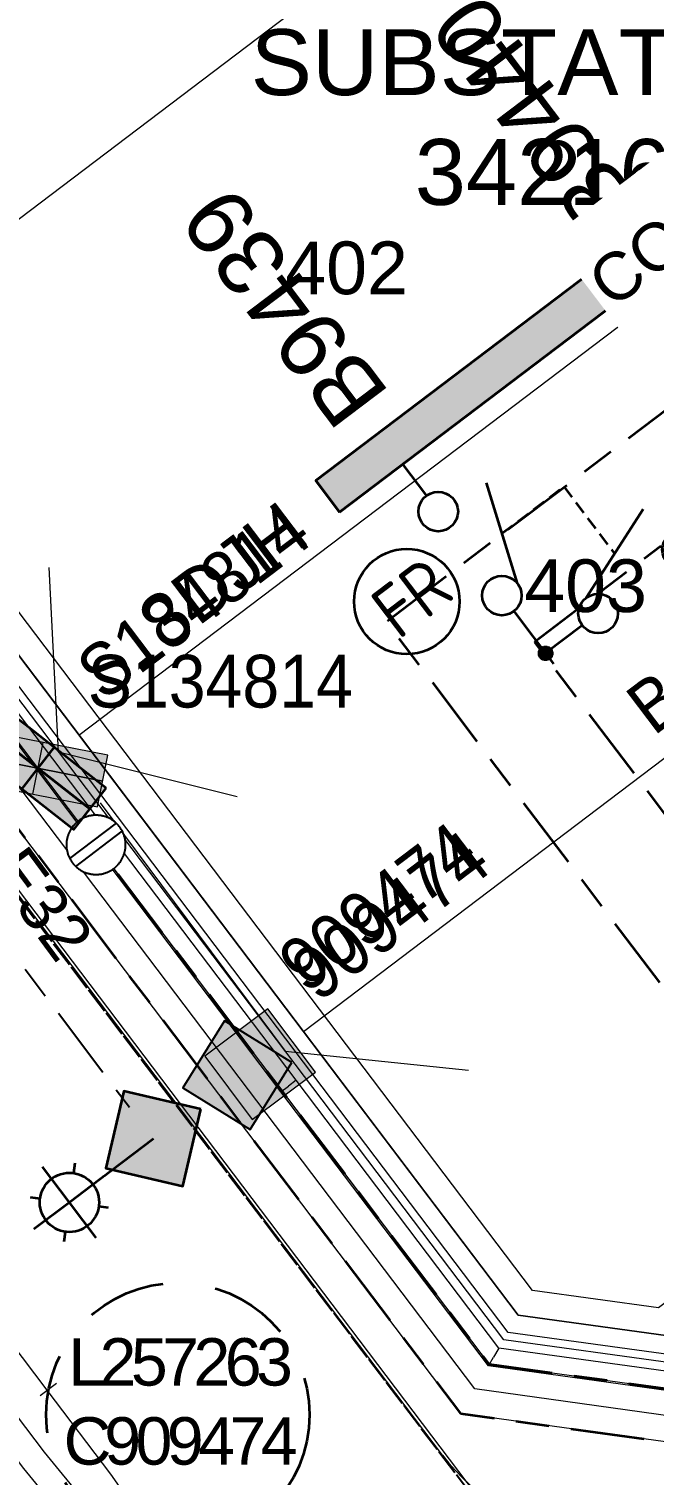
# Model space of a CAD drawing. Header units: metres. Extents: x 0 to 309348, y 0 to 6272736.
# Drawn here: x 308780.1 to 308803.8, y 6271889.8 to 6271944.7 of the extents above; entities that cross this region are included whole.
import ezdxf
from ezdxf import colors
from ezdxf.entities.mleader import LeaderData, LeaderLine
from ezdxf.enums import TextEntityAlignment as Align
from ezdxf.math import Vec2, Vec3

# ---------------------------------------------------------------- set-up
doc = ezdxf.new("R2010")
doc.units = ezdxf.units.M
for name, pattern in [('Cable Exist OH', [1, 1, 0]), ('Cable Exist UG', [8.2, 4, -1.2, 1.8, -1.2]), ('CENTERX2', [4, 2.5, -0.5, 0.5, -0.5]), ('Dash', [5, 3, -2]), ('DASHED', [0.75, 0.5, -0.25])]:
    doc.linetypes.add(name, pattern=pattern)
doc.layers.get('0').update_dxf_attribs({"color": 6})
for name, color, linetype, lineweight in [('_User Miscellaneous1', 30, 'Continuous', 13), ('_User_HV_Exist', 1, 'Continuous', 35), ('_User_LV_Exist', 5, 'Continuous', 35), ('Cadastre Developer_SP_NEW', 92, 'Continuous', 15), ('Cadastre Roads_SP_NEW', 214, 'Continuous', 15), ('Mains_LV_EXT', 163, 'Continuous', 25), ('Mains_SL_EXT', 131, 'Continuous', 25)]:
    doc.layers.add(name, color=color, linetype=linetype, lineweight=lineweight)
doc.layers.add('_User Miscellaneous10', color=252, linetype='Continuous', lineweight=13, plot=False, transparency=0.85)
for name, color, linetype in [('Equip_SP_LV_NEW', 2, 'Continuous'), ('Equip_SP_SL_EXT', 7, 'Continuous'), ('Notes', 7, 'Continuous'), ('Services_SP_NEW_R4', 2, 'Continuous')]:
    doc.layers.add(name, color=color, linetype=linetype)
doc.styles.add('ARIAL', font='arial.ttf', dxfattribs={"height": 2})
doc.styles.add('COLUMN_LABEL', font='arial.ttf', dxfattribs={"height": 2})
doc.styles.add('iecISOCP', font='isocp.shx')
doc.styles.add('POLE_LABEL', font='arial.ttf', dxfattribs={"height": 2})
doc.styles.add('SL_LABEL', font='arial.ttf', dxfattribs={"height": 2})
doc.styles.get("Standard").update_dxf_attribs({"font": 'arial.ttf'})
doc.styles.add('SWG_LABEL', font='arial.ttf')
doc.styles.add('SWITCH_LABEL', font='arial.ttf', dxfattribs={"height": 2})
doc.linetypes.add('IE Trench HV', pattern='A,5,-0.2,["/",Standard,S=2,R=0,X=0.5,Y=-1],-2', length=7.2)

# ---------------------------------------------------------------- blocks, each defined once
blk = doc.blocks.new('SWG_SIE_TRF_NOES_NEW')
at = {"linetype": 'Continuous'}
blk.add_line((6.25, 0.75), (2.491, 2.118), dxfattribs=at)
at = {"linetype": 'CENTERX2'}
for p, q in [((0, 0), (1.5, 0)), ((7, 0), (8.5, 0))]:
    blk.add_line(p, q, dxfattribs=at)
blk.add_line((14, 0), (18.5, 0))
at = {"linetype": 'DASHED'}
blk.add_lwpolyline([(4.371, 1.434), (4.371, 5.371), (11.75, 5.371)], dxfattribs=at)
blk.add_lwpolyline([(17.5, -0.75), (18.5, 0), (17.5, 0.75)])
for centre in [(2.25, 0), (6.25, 0)]:
    blk.add_circle(centre, 0.75)
at = {"flags": 1}
blk.add_attdef('Z', (0, 0), '', height=0.2, dxfattribs=at)
at = {"style": 'SWITCH_LABEL', "flags": 9}
blk.add_attdef('STREET_CODE', text='', height=0.2, dxfattribs=at).set_placement((0, -0.2), align=Align.MIDDLE_LEFT)
at = {"flags": 9}
for tag, p in [('ORIENTATION', (0, -0.4)), ('PARENT', (0, -0.6)), ('SUBURB', (0, -1)), ('STREETNAME', (0, -1.2)), ('USAGE', (0, -0.8)), ('LOCATION', (0, -1.4)), ('NOTES', (0, -1.6))]:
    blk.add_attdef(tag, text='', height=0.2, dxfattribs=at).set_placement(p, align=Align.MIDDLE_LEFT)
blk = doc.blocks.new('SWG_FUSE_NEW')
at = {"linetype": 'CENTERX2'}
for p, q in [((1.031, 0.695), (4.469, -0.695)), ((1.031, -0.695), (4.469, 0.695))]:
    blk.add_line(p, q, dxfattribs=at)
for centre in [(0.75, 0), (4.75, 0)]:
    blk.add_circle(centre, 0.75)
blk = doc.blocks.new('*U348')
at = {"linetype": 'CENTERX2'}
blk.add_blockref('SWG_SIE_TRF_NOES_NEW', (0, 0), dxfattribs=at)
at = {"linetype": 'CENTERX2', "rotation": 180}
blk.add_blockref('SWG_FUSE_NEW', (14, 0), dxfattribs=at)
blk.add_text('TRF', height=2.5, rotation=89.9826).set_placement((21.515, -0.055), align=Align.MIDDLE_CENTER)
blk = doc.blocks.new('FAULT_INDIC_SE')
blk.add_circle((0, 0), 2)
at = {"insert": (-1.152, 1.002), "char_height": 2, "width": 2.70423, "attachment_point": 1, "style": 'iecISOCP'}
blk.add_mtext('FR', dxfattribs=at)
blk = doc.blocks.new('SWG_SIE_ES_NEW')
for p, q in [((2.5, 0.75), (6.259, 2.118)), ((8, -1), (10, -1)), ((8.25, -1.5), (9.75, -1.5)), ((8.5, -2), (9.5, -2)), ((8.75, -2.5), (9.25, -2.5))]:
    blk.add_line(p, q)
blk.add_lwpolyline([(1.75, 0), (0, 0)])
at = {"flags": 128}
blk.add_lwpolyline([(7.25, 0), (9, 0), (9, -1)], dxfattribs=at)
for centre in [(2.5, 0), (6.5, 0)]:
    blk.add_circle(centre, 0.75)
at = {"flags": 1}
blk.add_attdef('Z', (0.121, -0.013), '', height=0.2, dxfattribs=at)
at = {"style": 'SWITCH_LABEL', "flags": 9}
blk.add_attdef('STREET_CODE', text='', height=0.2, dxfattribs=at).set_placement((0.121, -0.213), align=Align.MIDDLE_LEFT)
at = {"flags": 9}
for tag, p in [('ORIENTATION', (0.121, -0.413)), ('PARENT', (0.121, -0.613)), ('SUBURB', (0.121, -1.013)), ('USAGE', (0.121, -0.813)), ('STREETNAME', (0.121, -1.213)), ('LOCATION', (0.121, -1.413)), ('NOTES', (0.121, -1.613)), ('OPERATED_BY', (0.103, -2.047)), ('OWNED_BY', (0.11, -1.824)), ('MAINTAINED_BY', (0.102, -2.253))]:
    blk.add_attdef(tag, text='', height=0.2, dxfattribs=at).set_placement(p, align=Align.MIDDLE_LEFT)
at = {"style": 'ARIAL', "width": 0.9, "flags": 8}
blk.add_attdef('ASSET_NUM', text='', height=2, dxfattribs=at).set_placement((5.75, -4), align=Align.MIDDLE_CENTER)
blk = doc.blocks.new('SWG_SIE_SU_NEW')
at = {"linetype": 'CENTERX2'}
h = blk.add_hatch(color=256, dxfattribs=at)
h.dxf.hatch_style = 1
edge = h.paths.add_edge_path()
edge.add_arc((9, 0), 0.25, 0, 360)
at = {"linetype": 'Continuous'}
blk.add_line((6.25, 0.75), (2.491, 2.118), dxfattribs=at)
at = {"linetype": 'CENTERX2'}
for p, q in [((0, 0), (1.5, 0)), ((7, 0), (10, 0))]:
    blk.add_line(p, q, dxfattribs=at)
at = {"linetype": 'DASHED'}
blk.add_lwpolyline([(4.371, 1.434), (4.371, 4.371), (7.566, 4.371)], dxfattribs=at)
for centre in [(2.25, 0), (6.25, 0)]:
    blk.add_circle(centre, 0.75)
at = {"linetype": 'CENTERX2'}
blk.add_circle((9, 0), 0.25, dxfattribs=at)
at = {"flags": 8}
blk.add_attdef('ASSET_NUM', text='', height=2, rotation=180, dxfattribs=at).set_placement((-3, 0.012), align=Align.MIDDLE_LEFT)
at = {"flags": 1}
blk.add_attdef('Z', (0, 0), '', height=0.2, dxfattribs=at)
at = {"style": 'SWITCH_LABEL', "flags": 9}
blk.add_attdef('STREET_CODE', text='', height=0.2, dxfattribs=at).set_placement((0, 0), align=Align.MIDDLE_LEFT)
at = {"flags": 9}
for tag, p in [('ORIENTATION', (0, -0.2)), ('USAGE', (0, -0.6)), ('PARENT', (0, -0.4)), ('SUBURB', (0, -0.8)), ('STREETNAME', (0, -1)), ('LOCATION', (0, -1.2)), ('OWNED_BY', (-0.008, -1.586)), ('NOTES', (0, -1.4)), ('OPERATED_BY', (-0.014, -1.808)), ('MAINTAINED_BY', (-0.016, -2.015))]:
    blk.add_attdef(tag, text='', height=0.2, dxfattribs=at).set_placement(p, align=Align.MIDDLE_LEFT)
blk = doc.blocks.new('*U333')
at = {"layer": 'Equip_SP_LV_NEW', "flags": 9}
for tag, p in [('ACTUAL_STATUS', (0, 0)), ('OPERATING_VOLTAGE', (0, -0.6)), ('CONSTRUCTED_VOLTAGE', (0, -0.2)), ('NO_PHASES', (0, -0.4)), ('ORIENTATION', (0, -0.8)), ('OWNED_BY', (0, -1)), ('STATE', (0, -1.2)), ('SWITCH_TYPE', (0, -1.4)), ('USAGE', (0, -1.6)), ('NOTES', (0, -1.8))]:
    blk.add_attdef(tag, text='', height=0.2, dxfattribs=at).set_placement(p, align=Align.MIDDLE_LEFT)
at = {"layer": 'Equip_SP_LV_NEW', "flags": 1}
blk.add_attdef('Z', (0, 0), '', height=0.2, dxfattribs=at)
blk.add_wipeout([(1.52, -2.008), (1.498, -2.025), (1.477, -2.043), (1.456, -2.061), (1.435, -2.079), (1.415, -2.098), (1.395, -2.117), (1.376, -2.137), (1.358, -2.158), (1.34, -2.179), (1.322, -2.2), (1.305, -2.222), (1.289, -2.244), (1.273, -2.266), (1.257, -2.289), (1.242, -2.313), (1.228, -2.336), (1.214, -2.36), (1.201, -2.385), (1.189, -2.409), (1.177, -2.434), (1.166, -2.459), (1.155, -2.485), (1.145, -2.511), (1.136, -2.536), (1.127, -2.563), (1.119, -2.589), (1.112, -2.616), (1.105, -2.642), (1.099, -2.669), (1.093, -2.696), (1.088, -2.724), (1.084, -2.751), (1.081, -2.778), (1.078, -2.806), (1.076, -2.833), (1.074, -2.861), (1.074, -2.888), (1.074, -2.916), (1.074, -2.944), (1.076, -2.971), (1.078, -2.999), (1.08, -3.026), (1.083, -3.054), (1.087, -3.081), (1.092, -3.108), (1.097, -3.135), (1.103, -3.162), (1.11, -3.189), (1.117, -3.216), (1.125, -3.242), (1.134, -3.268), (1.143, -3.294), (1.153, -3.32), (1.163, -3.346), (1.175, -3.371), (1.186, -3.396), (1.199, -3.421), (1.212, -3.445), (1.225, -3.469), (1.239, -3.493), (1.254, -3.516), (1.269, -3.539), (1.285, -3.562), (1.302, -3.584), (1.318, -3.606), (1.336, -3.627), (1.354, -3.648), (1.372, -3.669), (1.391, -3.689), (1.411, -3.708), (1.431, -3.727), (1.451, -3.746), (1.472, -3.764), (1.493, -3.782), (1.515, -3.799), (1.537, -3.815), (1.56, -3.831), (1.583, -3.847), (1.606, -3.861), (1.63, -3.876), (1.654, -3.889), (1.678, -3.902), (1.703, -3.915), (1.727, -3.927), (1.753, -3.938), (1.778, -3.949), (1.804, -3.959), (1.83, -3.968), (1.856, -3.977), (1.882, -3.985), (1.909, -3.992), (1.936, -3.999), (1.963, -4.005), (1.99, -4.011), (2.017, -4.015), (2.044, -4.02), (2.072, -4.023), (2.099, -4.026), (2.127, -4.028), (2.154, -4.029), (2.182, -4.03), (2.21, -4.03), (2.237, -4.03), (2.265, -4.028), (2.292, -4.026), (2.32, -4.024), (2.347, -4.02), (2.374, -4.016), (2.402, -4.012), (2.429, -4.006), (2.456, -4), (2.483, -3.994), (2.509, -3.986), (2.536, -3.979), (2.562, -3.97), (2.588, -3.961), (2.614, -3.951), (2.639, -3.94), (2.664, -3.929), (2.689, -3.917), (2.714, -3.905), (2.739, -3.892), (2.763, -3.879), (2.786, -3.864), (2.81, -3.85), (2.833, -3.834), (2.855, -3.819), (2.878, -3.802), (2.899, -3.785), (2.921, -3.768), (2.942, -3.75), (2.962, -3.731), (2.982, -3.712), (3.002, -3.693), (3.021, -3.673), (3.039, -3.653), (3.058, -3.632), (3.075, -3.61), (3.092, -3.589), (3.109, -3.567), (3.125, -3.544), (3.14, -3.521), (3.155, -3.498), (3.169, -3.474), (3.183, -3.45), (3.196, -3.426), (3.208, -3.401), (3.22, -3.376), (3.231, -3.351), (3.242, -3.326), (3.252, -3.3), (3.261, -3.274), (3.27, -3.248), (3.278, -3.221), (3.286, -3.195), (3.292, -3.168), (3.299, -3.141), (3.304, -3.114), (3.309, -3.087), (3.313, -3.059), (3.316, -3.032), (3.319, -3.005), (3.321, -2.977), (3.323, -2.95), (3.323, -2.922), (3.324, -2.894), (3.323, -2.867), (3.322, -2.839), (3.32, -2.812), (3.317, -2.784), (3.314, -2.757), (3.31, -2.729), (3.305, -2.702), (3.3, -2.675), (3.294, -2.648), (3.287, -2.621), (3.28, -2.595), (3.272, -2.568), (3.263, -2.542), (3.254, -2.516), (3.244, -2.49), (3.234, -2.465), (3.223, -2.439), (3.211, -2.414), (3.199, -2.39), (3.186, -2.365), (3.172, -2.341), (3.158, -2.318), (3.143, -2.294), (3.128, -2.271), (3.112, -2.249), (3.096, -2.226), (3.079, -2.204), (3.061, -2.183), (3.043, -2.162), (3.025, -2.142), (3.006, -2.122), (2.986, -2.102), (2.966, -2.083), (2.946, -2.064), (2.925, -2.046), (2.904, -2.029), (2.882, -2.012), (2.86, -1.995), (2.837, -1.979), (2.815, -1.964), (2.791, -1.949), (2.768, -1.935), (2.744, -1.921), (2.719, -1.908), (2.695, -1.895), (2.67, -1.884), (2.645, -1.872), (2.619, -1.862), (2.593, -1.852), (2.567, -1.842), (2.541, -1.834), (2.515, -1.826), (2.488, -1.818), (2.461, -1.811), (2.434, -1.805), (2.407, -1.8), (2.38, -1.795), (2.353, -1.791), (2.325, -1.787), (2.298, -1.785), (2.27, -1.782), (2.243, -1.781), (2.215, -1.78), (2.188, -1.78), (2.16, -1.781), (2.133, -1.782), (2.105, -1.784), (2.077, -1.787), (2.05, -1.79), (2.023, -1.794), (1.996, -1.799), (1.968, -1.804), (1.941, -1.81), (1.915, -1.817), (1.888, -1.824), (1.862, -1.832), (1.835, -1.84), (1.809, -1.85), (1.784, -1.86), (1.758, -1.87), (1.733, -1.881), (1.708, -1.893), (1.683, -1.905), (1.659, -1.918), (1.635, -1.932), (1.611, -1.946), (1.588, -1.961), (1.565, -1.976), (1.542, -1.992)]).dxf.layer = 'Equip_SP_LV_NEW'
at = {"layer": 'Equip_SP_LV_NEW'}
for p, q in [((1.201, -3.425), (2.971, -2.085)), ((1.427, -3.724), (3.196, -2.385))]:
    blk.add_line(p, q, dxfattribs=at)
at = {"layer": 'Equip_SP_LV_NEW', "flags": 128}
blk.add_lwpolyline([(3.096, -2.226), (3.079, -2.204), (3.061, -2.183), (3.043, -2.162), (3.025, -2.142), (3.006, -2.122), (2.986, -2.102), (2.966, -2.083), (2.946, -2.064), (2.925, -2.046), (2.904, -2.029), (2.882, -2.012), (2.86, -1.995), (2.837, -1.979), (2.815, -1.964), (2.791, -1.949), (2.768, -1.935), (2.744, -1.921), (2.719, -1.908), (2.695, -1.895), (2.67, -1.884), (2.645, -1.872), (2.619, -1.862), (2.593, -1.852), (2.567, -1.842), (2.541, -1.834), (2.515, -1.826), (2.488, -1.818), (2.461, -1.811), (2.434, -1.805), (2.407, -1.8), (2.38, -1.795), (2.353, -1.791), (2.325, -1.787), (2.298, -1.785), (2.27, -1.782), (2.243, -1.781), (2.215, -1.78), (2.188, -1.78), (2.16, -1.781), (2.133, -1.782), (2.105, -1.784), (2.077, -1.787), (2.05, -1.79), (2.023, -1.794), (1.996, -1.799), (1.968, -1.804), (1.941, -1.81), (1.915, -1.817), (1.888, -1.824), (1.862, -1.832), (1.835, -1.84), (1.809, -1.85), (1.784, -1.86), (1.758, -1.87), (1.733, -1.881), (1.708, -1.893), (1.683, -1.905), (1.659, -1.918), (1.635, -1.932), (1.611, -1.946), (1.588, -1.961), (1.565, -1.976), (1.542, -1.992), (1.52, -2.008), (1.498, -2.025), (1.477, -2.043), (1.456, -2.061), (1.435, -2.079), (1.415, -2.098), (1.395, -2.117), (1.376, -2.137), (1.358, -2.158), (1.34, -2.179), (1.322, -2.2), (1.305, -2.222), (1.289, -2.244), (1.273, -2.266), (1.257, -2.289), (1.242, -2.313), (1.228, -2.336), (1.214, -2.36), (1.201, -2.385), (1.189, -2.409), (1.177, -2.434), (1.166, -2.459), (1.155, -2.485), (1.145, -2.511), (1.136, -2.536), (1.127, -2.563), (1.119, -2.589), (1.112, -2.616), (1.105, -2.642), (1.099, -2.669), (1.093, -2.696), (1.088, -2.724), (1.084, -2.751), (1.081, -2.778), (1.078, -2.806), (1.076, -2.833), (1.074, -2.861), (1.074, -2.888), (1.074, -2.916), (1.074, -2.944), (1.076, -2.971), (1.078, -2.999), (1.08, -3.026), (1.083, -3.054), (1.087, -3.081), (1.092, -3.108), (1.097, -3.135), (1.103, -3.162), (1.11, -3.189), (1.117, -3.216), (1.125, -3.242), (1.134, -3.268), (1.143, -3.294), (1.153, -3.32), (1.163, -3.346), (1.175, -3.371), (1.186, -3.396), (1.199, -3.421), (1.212, -3.445), (1.225, -3.469), (1.239, -3.493), (1.254, -3.516), (1.269, -3.539), (1.285, -3.562), (1.302, -3.584), (1.318, -3.606), (1.336, -3.627), (1.354, -3.648), (1.372, -3.669), (1.391, -3.689), (1.411, -3.708), (1.431, -3.727), (1.451, -3.746), (1.472, -3.764), (1.493, -3.782), (1.515, -3.799), (1.537, -3.815), (1.56, -3.831), (1.583, -3.847), (1.606, -3.861), (1.63, -3.876), (1.654, -3.889), (1.678, -3.902), (1.703, -3.915), (1.727, -3.927), (1.753, -3.938), (1.778, -3.949), (1.804, -3.959), (1.83, -3.968), (1.856, -3.977), (1.882, -3.985), (1.909, -3.992), (1.936, -3.999), (1.963, -4.005), (1.99, -4.011), (2.017, -4.015), (2.044, -4.02), (2.072, -4.023), (2.099, -4.026), (2.127, -4.028), (2.154, -4.029), (2.182, -4.03), (2.21, -4.03), (2.237, -4.03), (2.265, -4.028), (2.292, -4.026), (2.32, -4.024), (2.347, -4.02), (2.374, -4.016), (2.402, -4.012), (2.429, -4.006), (2.456, -4), (2.483, -3.994), (2.509, -3.986), (2.536, -3.979), (2.562, -3.97), (2.588, -3.961), (2.614, -3.951), (2.639, -3.94), (2.664, -3.929), (2.689, -3.917), (2.714, -3.905), (2.739, -3.892), (2.763, -3.879), (2.786, -3.864), (2.81, -3.85), (2.833, -3.834), (2.855, -3.819), (2.878, -3.802), (2.899, -3.785), (2.921, -3.768), (2.942, -3.75), (2.962, -3.731), (2.982, -3.712), (3.002, -3.693), (3.021, -3.673), (3.039, -3.653), (3.058, -3.632), (3.075, -3.61), (3.092, -3.589), (3.109, -3.567), (3.125, -3.544), (3.14, -3.521), (3.155, -3.498), (3.169, -3.474), (3.183, -3.45), (3.196, -3.426), (3.208, -3.401), (3.22, -3.376), (3.231, -3.351), (3.242, -3.326), (3.252, -3.3), (3.261, -3.274), (3.27, -3.248), (3.278, -3.221), (3.286, -3.195), (3.292, -3.168), (3.299, -3.141), (3.304, -3.114), (3.309, -3.087), (3.313, -3.059), (3.316, -3.032), (3.319, -3.005), (3.321, -2.977), (3.323, -2.95), (3.323, -2.922), (3.324, -2.894), (3.323, -2.867), (3.322, -2.839), (3.32, -2.812), (3.317, -2.784), (3.314, -2.757), (3.31, -2.729), (3.305, -2.702), (3.3, -2.675), (3.294, -2.648), (3.287, -2.621), (3.28, -2.595), (3.272, -2.568), (3.263, -2.542), (3.254, -2.516), (3.244, -2.49), (3.234, -2.465), (3.223, -2.439), (3.211, -2.414), (3.199, -2.39), (3.186, -2.365), (3.172, -2.341), (3.158, -2.318), (3.143, -2.294), (3.128, -2.271), (3.112, -2.249)], close=True, dxfattribs=at)
blk = doc.blocks.new('*U406')
blk.add_hatch(color=256).paths.add_polyline_path([(2.69, -0.112), (2.026, 1.774), (-2.69, 0.112), (-2.026, -1.774)])
for p, q in [((2.358, 0.831), (-2.358, -0.831)), ((0.332, -0.943), (-0.332, 0.943))]:
    blk.add_line(p, q)
at = {"ltscale": 10}
blk.add_line((-2.358, -0.831), (2.358, 0.831), dxfattribs=at)
blk.add_lwpolyline([(2.026, 1.774), (0.847, 1.359), (-1.511, 0.528), (-2.69, 0.112), (-2.026, -1.774), (2.69, -0.112)], close=True)
for tag, p, flags in [('STREETNAME', (0, 1.8), 9), ('SUBURB', (0, 2), 1), ('LOCATION', (0, 1.2), 9), ('PARENT', (0, 1.6), 9), ('NOTES', (0, 1.4), 9), ('SUPPORT_TYPE', (0, 0.6), 9), ('LEGEND', (0, 1), 9), ('USAGE', (0, 0.8), 9), ('OWNED_BY', (0, 0.2), 9), ('STATE', (0, 0.4), 9)]:
    blk.add_attdef(tag, p, '', height=0.2, rotation=180, dxfattribs=dict(flags=flags))
at = {"width": 0.9, "flags": 8}
blk.add_attdef('ASSET_NUM', text='', height=2, rotation=270, dxfattribs=at).set_placement((2, -4), align=Align.MIDDLE_LEFT)
blk = doc.blocks.new('*U401')
blk.add_hatch(color=256).paths.add_polyline_path([(2.351, -1.313), (2.608, 0.671), (-2.351, 1.313), (-2.608, -0.671)])
for p, q in [((-0.128, -0.992), (0.128, 0.992)), ((2.479, -0.321), (-2.479, 0.321))]:
    blk.add_line(p, q)
at = {"ltscale": 10}
blk.add_line((-2.479, 0.321), (2.479, -0.321), dxfattribs=at)
blk.add_lwpolyline([(2.608, 0.671), (1.368, 0.831), (-1.111, 1.152), (-2.351, 1.313), (-2.608, -0.671), (2.351, -1.313)], close=True)
for tag, p, flags in [('STREETNAME', (0, 1.8), 9), ('SUBURB', (0, 2), 1), ('LOCATION', (0, 1.2), 9), ('PARENT', (0, 1.6), 9), ('NOTES', (0, 1.4), 9), ('SUPPORT_TYPE', (0, 0.6), 9), ('LEGEND', (0, 1), 9), ('USAGE', (0, 0.8), 9), ('OWNED_BY', (0, 0.2), 9), ('STATE', (0, 0.4), 9)]:
    blk.add_attdef(tag, p, '', height=0.2, rotation=180, dxfattribs=dict(flags=flags))
at = {"width": 0.9, "flags": 8}
blk.add_attdef('ASSET_NUM', text='', height=2, rotation=270, dxfattribs=at).set_placement((2, -4), align=Align.MIDDLE_LEFT)
blk = doc.blocks.new('COLUMN_EXT')
blk.add_hatch(color=256).paths.add_polyline_path([(1.5, -1.5), (1.5, 1.5), (-1.5, 1.5), (-1.5, -1.5)])
blk.add_lwpolyline([(1.5, 1.5), (-1.5, 1.5), (-1.5, -1.5), (1.5, -1.5)], close=True)
at = {"flags": 1}
blk.add_attdef('Z', (-1.813, 2.351), '', height=0.2, rotation=180, dxfattribs=at)
at = {"flags": 9}
for tag, p in [('STREETNAME', (-1.813, 1.6)), ('SUBURB', (-1.813, 1.8)), ('NOTES', (-1.813, 2)), ('LOCATION', (-1.813, 1.4)), ('LEGEND', (-1.813, 1.2)), ('USAGE', (-1.813, 1)), ('COLUMN_TYPE', (-1.813, 0.4)), ('OWNED_BY', (-1.813, 0.6)), ('STATE', (-1.813, 0.8))]:
    blk.add_attdef(tag, text='', height=0.2, rotation=180, dxfattribs=at).set_placement(p, align=Align.MIDDLE_LEFT)
for tag, style, p in [('STRUCTURE_PLANT_NUMBER', 'POLE_LABEL', (-1.813, -0.031)), ('STREET_CODE', 'COLUMN_LABEL', (-1.813, 0.2))]:
    blk.add_attdef(tag, text='', height=0.2, rotation=180, dxfattribs=dict(at, style=style)).set_placement(p, align=Align.MIDDLE_LEFT)
at = {"style": 'COLUMN_LABEL', "width": 0.9, "flags": 8}
blk.add_attdef('ASSET_NUM', text='', height=2, rotation=270, dxfattribs=at).set_placement((2, -4), align=Align.MIDDLE_LEFT)
blk = doc.blocks.new('*U392')
blk.add_hatch(color=256).paths.add_polyline_path([(1.901, -0.942), (0.942, 1.901), (-1.901, 0.942), (-0.942, -1.901)])
blk.add_lwpolyline([(0.942, 1.901), (-1.901, 0.942), (-0.942, -1.901), (1.901, -0.942)], close=True)
at = {"flags": 1}
blk.add_attdef('Z', (-1.813, 2.351), '', height=0.2, rotation=180, dxfattribs=at)
at = {"flags": 9}
for tag, p in [('STREETNAME', (-1.813, 1.6)), ('SUBURB', (-1.813, 1.8)), ('NOTES', (-1.813, 2)), ('LOCATION', (-1.813, 1.4)), ('LEGEND', (-1.813, 1.2)), ('USAGE', (-1.813, 1)), ('COLUMN_TYPE', (-1.813, 0.4)), ('OWNED_BY', (-1.813, 0.6)), ('STATE', (-1.813, 0.8))]:
    blk.add_attdef(tag, text='', height=0.2, rotation=180, dxfattribs=at).set_placement(p, align=Align.MIDDLE_LEFT)
for tag, style, p in [('STRUCTURE_PLANT_NUMBER', 'POLE_LABEL', (-1.813, -0.031)), ('STREET_CODE', 'COLUMN_LABEL', (-1.813, 0.2))]:
    blk.add_attdef(tag, text='', height=0.2, rotation=180, dxfattribs=dict(at, style=style)).set_placement(p, align=Align.MIDDLE_LEFT)
at = {"style": 'COLUMN_LABEL', "width": 0.9, "flags": 8}
blk.add_attdef('ASSET_NUM', text='', height=2, rotation=270, dxfattribs=at).set_placement((2, -4), align=Align.MIDDLE_LEFT)
blk = doc.blocks.new('*U383')
at = {"flags": 9}
for tag, p in [('LRATECODE', (-7.4, 0)), ('LOUTREACHVOCAB', (-7.2, 0)), ('LOUTREACH', (-7, 0)), ('LANTNUMBER', (-6.6, 0)), ('LNEW', (-6.4, 0)), ('LMASTVOCAB', (-6.2, 0)), ('LMAST', (-6, 0)), ('LLAMPVOCAB', (-5.8, 0)), ('LLAMP', (-5.6, 0)), ('LEXIST', (-5.4, 0)), ('LCHARGE3PERCENT', (-5.2, 0)), ('LCHARGE3', (-5, 0)), ('LCHARGE2PERCENT', (-4.8, 0)), ('LCHARGE2', (-4.6, 0)), ('LCHARGE1PERCENT', (-4.4, 0)), ('LCHARGE1', (-4.2, 0)), ('LCATEGORY', (-4, 0)), ('LBRACKETVOCAB', (-3.8, 0)), ('LBRACKET', (-3.6, 0)), ('LKINGHEIGHT', (-3.4, 0)), ('CREPLACE', (-3.2, 0)), ('CREMOVE', (-3, 0)), ('CNUMBER', (-2.8, 0)), ('CNEW', (-2.6, 0)), ('CEXIST', (-2.4, 0)), ('USAGE', (-2.2, 0)), ('STATE', (-2, 0)), ('OWNED_BY', (-1.8, 0)), ('ORIENTATION', (-1.6, 0)), ('OPERATING_VOLTAGE', (-1.4, 0)), ('NO_PHASES', (-1.2, 0)), ('LANTERN_TYPE', (-1, 0)), ('LANTERN_PURPOSE', (-0.8, 0)), ('CONTROL_TYPE', (-0.6, 0)), ('CONSTRUCTED_VOLTAGE', (-0.4, 0))]:
    blk.add_attdef(tag, text='', height=0.001, rotation=270, dxfattribs=at).set_placement(p, align=Align.MIDDLE_LEFT)
at = {"style": 'SL_LABEL', "flags": 9}
blk.add_attdef('STREET_CODE', text='', height=0.001, rotation=270, dxfattribs=at).set_placement((0.001, 0), align=Align.MIDDLE_LEFT)
at = {"flags": 1}
blk.add_attdef('Z', (0, 0), '', height=0.001, rotation=270, dxfattribs=at)
at = {"width": 0.9}
blk.add_attdef('LNUMBER', text='', height=1, rotation=338.9153, dxfattribs=at).set_placement((6.172, -3.451), align=Align.MIDDLE_LEFT)
at = {"flags": 9}
for tag, p in [('LREMOVE', (0, -7.6)), ('LREPLACE', (0, -7.8)), ('LTYPE', (0, -8)), ('LTYPEVOCAB', (0, -8.2)), ('LEGEND', (0, -8.4)), ('SUBURB', (0, -8.6)), ('STREETNAME', (0, -8.8)), ('LOCATION', (0, -9)), ('NOTES', (0, -9.2)), ('MAINTAINED_BY', (0, -9.863))]:
    blk.add_attdef(tag, text='', height=0.001, dxfattribs=at).set_placement(p, align=Align.MIDDLE_LEFT)
blk.add_attdef('OPERATED_BY', (0, -9.607), '', height=0.001, dxfattribs=at)
blk.add_wipeout([(5.307, -2.046), (4.34, -2.81), (3.125, -3.014), (2.361, -2.047), (2.158, -0.832), (3.124, -0.068), (4.339, 0.136), (5.103, -0.831)])
for p, q in [((0, 0), (3.732, -1.439)), ((4.339, 0.136), (3.732, -1.439)), ((3.124, -0.068), (3.276, -0.411)), ((5.103, -0.831), (4.761, -0.983)), ((3.732, -1.439), (3.125, -3.014)), ((3.732, -1.439), (5.307, -2.046)), ((2.361, -2.047), (2.704, -1.895)), ((4.34, -2.81), (4.188, -2.467))]:
    blk.add_line(p, q)
blk.add_circle((3.732, -1.439), 1.125)
blk = doc.blocks.new('_DotBlank')
at = {"color": 0, "linetype": 'ByBlock', "lineweight": -2}
blk.add_line((-0.5, 0), (-1, 0), dxfattribs=at)
blk.add_circle((0, 0), 0.5, dxfattribs=at)

msp = doc.modelspace()

# ---------------------------------------------------------------- hatches: boundary and pattern name
at = {"layer": '_User_HV_Exist'}
h = msp.add_hatch(color=256, dxfattribs=at)
h.dxf.hatch_style = 1
h.paths.add_polyline_path([(308791.89217, 6271926.31964), (308825.37411, 6271951.67628), (308824.46851, 6271952.87207), (308790.98657, 6271927.51542)])

# ---------------------------------------------------------------- linework, layer by layer
at = {"layer": '_User Miscellaneous1', "ltscale": 0.75}
for p, q in [((308790.24058, 6271904.7481), (308779.02692, 6271919.55507)), ((308789.66661, 6271904.31342), (308778.45295, 6271919.12039)), ((308790.24058, 6271904.7481), (308789.95359, 6271904.53076)), ((308797.94188, 6271894.579), (308790.24058, 6271904.7481)), ((308789.66661, 6271904.31342), (308789.95359, 6271904.53076)), ((308797.54796, 6271893.90657), (308789.66661, 6271904.31342)), ((308797.54796, 6271893.90657), (308797.74492, 6271894.24278)), ((308797.94188, 6271894.579), (308797.74492, 6271894.24278)), ((308804.64521, 6271893.65331), (308797.94188, 6271894.579)), ((308804.84215, 6271892.89928), (308797.54796, 6271893.90657))]:
    msp.add_line(p, q, dxfattribs=at)
at = {"layer": '_User Miscellaneous10', "flags": 128}
for points in [[(308895.88063, 6271960.99956), (308825.77119, 6272004.43167), (308808.87835, 6271991.60515), (308864.301, 6271957.27136), (308865.4054, 6271952.57093), (308857.59605, 6271939.96486, -0.0922598), (308847.98774, 6271929.41292), (308834.31971, 6271919.0618), (308814.45108, 6271904.01483), (308804.00517, 6271896.1039), (308799.22213, 6271896.76441), (308757.14513, 6271952.32458), (308738.42289, 6271938.14581), (308776.74683, 6271887.54133), (308790.73664, 6271870.4526), (308831.21534, 6271815.43744), (308888.93266, 6271807.59402)], [(308895.354, 6271960.14946), (308825.82868, 6272003.21972), (308810.64218, 6271991.68881), (308865.17975, 6271957.90332), (308866.47363, 6271952.39643), (308858.44615, 6271939.43823, -0.0922598), (308848.59147, 6271928.61573), (308834.92344, 6271918.26462), (308815.05481, 6271903.21764), (308804.27869, 6271895.05664), (308798.67502, 6271895.83047), (308756.95167, 6271950.92366), (308739.82381, 6271937.95235), (308777.5326, 6271888.16015), (308791.52679, 6271871.06606), (308831.76976, 6271816.37129), (308889.06731, 6271808.58491)], [(308894.82738, 6271959.29936), (308825.88616, 6272002.00777), (308812.40602, 6271991.77247), (308866.0585, 6271958.53528), (308867.54186, 6271952.22192), (308859.29625, 6271938.9116, -0.0922598), (308849.1952, 6271927.81854), (308835.52717, 6271917.46743), (308815.65854, 6271902.42045), (308804.55221, 6271894.00937), (308798.1279, 6271894.89654), (308756.75821, 6271949.52275), (308741.22473, 6271937.75889), (308778.31836, 6271888.77896), (308792.31694, 6271871.67952), (308832.32417, 6271817.30514), (308889.20197, 6271809.5758)], [(308894.30075, 6271958.44927), (308825.94364, 6272000.79583), (308814.16985, 6271991.85613), (308866.93724, 6271959.16724), (308868.61009, 6271952.04742), (308860.14634, 6271938.38498, -0.0922598), (308849.79893, 6271927.02135), (308836.1309, 6271916.67024), (308816.26227, 6271901.62326), (308804.82574, 6271892.96211), (308797.58078, 6271893.9626), (308756.56475, 6271948.12183), (308742.62565, 6271937.56543), (308779.10412, 6271889.39778), (308793.10709, 6271872.29297), (308832.87858, 6271818.23899), (308889.33663, 6271810.5667)], [(308893.77412, 6271957.59917), (308826.00113, 6271999.58388), (308815.93368, 6271991.93979), (308867.81599, 6271959.7992), (308869.67833, 6271951.87291), (308860.99644, 6271937.85835, -0.0922598), (308850.40266, 6271926.22416), (308836.73463, 6271915.87305), (308816.866, 6271900.82607), (308805.09926, 6271891.91485), (308797.03367, 6271893.02867), (308756.37129, 6271946.72091), (308744.02656, 6271937.37197), (308779.88989, 6271890.0166), (308793.89724, 6271872.90643), (308833.433, 6271819.17284), (308889.47128, 6271811.55759)], [(308893.2475, 6271956.74907), (308826.05861, 6271998.37193), (308817.69751, 6271992.02345), (308868.69474, 6271960.43117), (308870.74656, 6271951.69841), (308861.84654, 6271937.33172, -0.0922598), (308851.00639, 6271925.42697), (308837.33836, 6271915.07586), (308817.46973, 6271900.02888), (308805.37278, 6271890.86759), (308796.48655, 6271892.09473), (308756.17783, 6271945.31999), (308745.42748, 6271937.17851), (308780.67565, 6271890.63541), (308794.68739, 6271873.51989), (308833.98741, 6271820.10669), (308889.60594, 6271812.54848)]]:
    msp.add_lwpolyline(points, format="xyb", dxfattribs=at)
at = {"layer": '_User Miscellaneous10', "color": 4, "flags": 128}
msp.add_lwpolyline([(308894.98536, 6271959.55439), (308825.86892, 6272002.37136), (308811.87687, 6271991.74737), (308865.79487, 6271958.34569), (308867.22139, 6271952.27427), (308859.04122, 6271939.06959, -0.0922598), (308849.01408, 6271928.0577), (308835.34605, 6271917.70658), (308815.47742, 6271902.65961), (308804.47016, 6271894.32355), (308798.29203, 6271895.17672), (308756.81625, 6271949.94302), (308740.80445, 6271937.81693), (308778.08263, 6271888.59332), (308792.0799, 6271871.49548), (308832.15785, 6271817.02498), (308889.16157, 6271809.27854)], format="xyb", dxfattribs=at)
at = {"layer": '_User Miscellaneous10', "flags": 128}
for points in [[(308781.22109, 6271917.22209), (308780.8709, 6271924.21332)], [(308781.22005, 6271917.22235), (308788.01038, 6271915.52196)], [(308782.8003, 6271915.28514), (308789.83017, 6271905.8532), (308796.79304, 6271905.13321)]]:
    msp.add_lwpolyline(points, dxfattribs=at)
at = {"layer": '_User Miscellaneous10', "linetype": 'IE Trench HV', "ltscale": 0.7, "flags": 128}
for points in [[(308823.0657, 6271863.62404), (308814.25124, 6271875.263), (308815.02508, 6271880.86667), (308804.27869, 6271895.05664), (308798.67502, 6271895.83047), (308781.9972, 6271917.85588)], [(308782.04076, 6271917.79836), (308798.67502, 6271895.83047), (308804.27869, 6271895.05664), (308826.43508, 6271911.83618)]]:
    msp.add_lwpolyline(points, dxfattribs=at)
at = {"layer": '_User_HV_Exist', "flags": 128}
msp.add_lwpolyline([(308791.89217, 6271926.31964), (308790.98657, 6271927.51542), (308824.46851, 6271952.87207), (308825.37411, 6271951.67628)], close=True, dxfattribs=at)
at = {"layer": '_User_HV_Exist'}
msp.add_lwpolyline([(308791.89217, 6271926.31964), (308825.37411, 6271951.67628), (308824.46851, 6271952.87207), (308790.98657, 6271927.51542)], close=True, dxfattribs=at)
at = {"layer": '_User_LV_Exist', "linetype": 'Cable Exist UG', "ltscale": 0.7, "flags": 128}
for points in [[(308808.51088, 6271925.85874), (308804.8885, 6271930.64187), (308793.67205, 6271922.1474), (308808.16157, 6271903.01486), (308819.37802, 6271911.50934), (308822.39666, 6271907.52339), (308823.00039, 6271906.7262), (308804.82574, 6271892.96211), (308797.58078, 6271893.9626), (308781.9538, 6271914.5971)], [(308805.32212, 6271923.44382), (308804.09872, 6271925.02612), (308800.89402, 6271922.59913), (308799.29167, 6271921.38563), (308808.95135, 6271908.63061), (308820.1678, 6271917.12509), (308826.20509, 6271909.15319), (308834.53656, 6271898.15199), (308845.75301, 6271906.64646), (308854.77505, 6271913.46708)], [(308779.64816, 6271915.98732), (308778.84995, 6271915.38282), (308796.48655, 6271892.09473), (308805.37278, 6271890.86759), (308813.15721, 6271881.9609), (308812.15672, 6271874.71595), (308820.0266, 6271864.32424)]]:
    msp.add_lwpolyline(points, dxfattribs=at)
at = {"layer": '_User_LV_Exist', "linetype": 'Dash'}
msp.add_circle((308785.75088, 6271892.05724), 5, dxfattribs=at)
at = {"layer": 'Cadastre Developer_SP_NEW', "ltscale": 15, "transparency": 33554687}
for p, q in [((308771.73218, 6271931.40687), (308802.02233, 6271954.34281)), ((308756.35217, 6271951.71527), (308798.67502, 6271895.83047)), ((308781.99559, 6271917.85466), (308825.48829, 6271950.78767)), ((308816.03471, 6271925.91188), (308790.52466, 6271906.59253)), ((308798.67502, 6271895.83047), (308804.27869, 6271895.05664))]:
    msp.add_line(p, q, dxfattribs=at)
at = {"layer": 'Cadastre Roads_SP_NEW', "color": 4, "linetype": 'Continuous', "ltscale": 2, "transparency": 33554495}
msp.add_line((308795.7998, 6271890.51699), (308668.23644, 6272058.95679), dxfattribs=at)
at = {"layer": 'Cadastre Roads_SP_NEW'}
msp.add_line((308780.5181, 6271892.7814), (308781.1399, 6271893.25233), dxfattribs=at)
at = {"layer": 'Cadastre Roads_SP_NEW', "color": 4, "linetype": 'Continuous', "ltscale": 2, "transparency": 33554495}
msp.add_arc((308801.77836, 6271895.04565), 7.5, 217.137489, 307.137489, dxfattribs=at)
at = {"layer": 'Mains_LV_EXT', "linetype": 'Cable Exist OH'}
msp.add_lwpolyline([(308759.08198, 6271938.847), (308805.191, 6271878.108)], dxfattribs=at)
at = {"layer": 'Mains_SL_EXT', "linetype": 'Cable Exist OH'}
msp.add_lwpolyline([(308759.08198, 6271938.847), (308805.191, 6271878.108), (308840.57701, 6271831.51299)], dxfattribs=at)

# ---------------------------------------------------------------- block references
at = {"layer": '_User Miscellaneous1'}
ref = msp.add_blockref('COLUMN_EXT', (308788.87535, 6271905.35822), dxfattribs=dict(at, rotation=306.8714150661399))
ref.add_attrib('ASSET_NUM', '909474', dxfattribs={"layer": '0', "height": 2, "rotation": 37.137489, "style": 'COLUMN_LABEL', "width": 0.9}).set_placement((308790.47181, 6271908.4692), align=Align.MIDDLE_LEFT)
at = {"layer": '_User_HV_Exist', "linetype": 'CENTERX2'}
ref = msp.add_blockref('*U348', (308803.85, 6271935.37558), dxfattribs=dict(at, rotation=307.1374889153048))
ref.add_attrib('ASSET_NUM', 'B9440', dxfattribs={"layer": '0', "height": 2.5, "rotation": 127.091863, "style": 'SWG_LABEL'}).set_placement((308802.34068, 6271937.36855), align=Align.MIDDLE_LEFT)
ref = msp.add_blockref('SWG_SIE_SU_NEW', (308794.28373, 6271928.13083), dxfattribs=dict(at, rotation=307.1374889153048))
ref.add_attrib('ASSET_NUM', 'B9439', dxfattribs={"layer": '0', "height": 2.5, "rotation": 127.091863, "style": 'SWG_LABEL'}).set_placement((308792.84401, 6271930.05107), align=Align.MIDDLE_LEFT)
ref = msp.add_blockref('SWG_SIE_ES_NEW', (308799.7173, 6271920.95612), dxfattribs=dict(at, rotation=37.1374889153048))
ref.add_attrib('ASSET_NUM', 'B9443', dxfattribs={"layer": '0', "height": 2, "rotation": 37.137489, "style": 'ARIAL', "width": 0.9}).set_placement((308806.11817, 6271920.78602), align=Align.MIDDLE_CENTER)
at = {"layer": '_User_HV_Exist', "linetype": 'CENTERX2', "rotation": 37.1374889153048}
msp.add_blockref('FAULT_INDIC_SE', (308794.44687, 6271922.92072), dxfattribs=at)
at = {"layer": '_User_LV_Exist', "ltscale": 0.75, "rotation": 328.2221889049868}
msp.add_blockref('*U392', (308784.8229, 6271902.52678), dxfattribs=at)
at = {"layer": 'Equip_SP_SL_EXT', "ltscale": 0.75}
ref = msp.add_blockref('COLUMN_EXT', (308788.01165, 6271904.9417), dxfattribs=dict(at, rotation=328.2221889049868))
ref.add_attrib('ASSET_NUM', '909474', dxfattribs={"layer": '0', "height": 2, "rotation": 37.137489, "style": 'COLUMN_LABEL', "width": 0.9}).set_placement((308790.00275, 6271908.79971), align=Align.MIDDLE_LEFT)

# ---------------------------------------------------------------- texts
at = {"layer": '_User Miscellaneous10', "style": 'ARIAL'}
for s, p in [('402', (308792.15943, 6271935.58929)), ('403', (308801.23628, 6271923.52261))]:
    msp.add_text(s, height=2, dxfattribs=at).set_placement(p, align=Align.MIDDLE_CENTER)
at = {"layer": '_User_HV_Exist', "insert": (308790.24359, 6271926.01193), "char_height": 2, "attachment_point": 6, "rotation": 37.137489}
msp.add_mtext('8DJH', dxfattribs=at)
at = {"layer": '_User_LV_Exist', "ltscale": 0.75, "insert": (308785.34857, 6271948.81456), "char_height": 2.5, "attachment_point": 1}
msp.add_mtext_dynamic_manual_height_columns('\\pi1.4284;PAD MOUNTED \\P\\pi3.1678;SUBSTATION \\P\\pi9.4016;34216', width=28.2080465, gutter_width=12.5, heights=[0], dxfattribs=at)
at = {"layer": '_User_LV_Exist', "insert": (308785.75088, 6271891.05724), "char_height": 1.8, "width": 11.3087193, "attachment_point": 5}
msp.add_mtext('{\\T0.8;L257263\\PC909474\\PPE}', dxfattribs=at)
at = {"layer": 'Mains_LV_EXT'}
msp.add_text('E32', height=1.8, rotation=306.475765, dxfattribs=at).set_placement((308778.53098, 6271912.71903))

# ---------------------------------------------------------------- next in the draw order: block references
at = {"layer": '_User_LV_Exist', "ltscale": 0.7}
msp.add_blockref('*U333', (308780.4455, 6271916.59085), dxfattribs=at)

# ---------------------------------------------------------------- next in the draw order: linework, layer by layer
at = {"layer": 'Services_SP_NEW_R4', "color": 4, "linetype": 'Cable Exist UG', "ltscale": 0.7, "flags": 128}
msp.add_lwpolyline([(308778.81574, 6271917.08436), (308777.12818, 6271912.68719), (308783.9173, 6271903.72256)], dxfattribs=at)

# ---------------------------------------------------------------- next in the draw order: block references
at = {"layer": '_User Miscellaneous1', "ltscale": 0.75}
ref = msp.add_blockref('*U406', (308780.4455, 6271916.59085), dxfattribs=dict(at, rotation=329.3822980103706))
ref.add_attrib('ASSET_NUM', 'S134814', dxfattribs={"layer": '0', "height": 2, "rotation": 37.133289, "width": 0.9}).set_placement((308782.33075, 6271919.89911), align=Align.MIDDLE_LEFT)
at = {"layer": '_User_LV_Exist', "ltscale": 0.75}
ref = msp.add_blockref('*U401', (308780.4455, 6271916.59085), dxfattribs=dict(at, rotation=329.3822980103706))
ref.add_attrib('ASSET_NUM', 'S134814', dxfattribs={"layer": '0', "height": 2, "width": 0.9}).set_placement((308782.33075, 6271919.89911), align=Align.MIDDLE_LEFT)

# ---------------------------------------------------------------- next in the draw order: block references
at = {"layer": '_User_LV_Exist', "ltscale": 0.75, "rotation": 238.222188918207}
msp.add_blockref('*U383', (308784.8229, 6271902.52678), dxfattribs=at)

# ---------------------------------------------------------------- next in the draw order: linework, layer by layer
at = {"layer": 'Cadastre Roads_SP_NEW'}
msp.add_line((308658.09563, 6272054.9795), (308780.78118, 6271892.98063), dxfattribs=at)
msp.add_lwpolyline([(308567.03935, 6272192.77159), (308656.82223, 6272074.21871), (308825.40199, 6271851.61927)], dxfattribs=at)
msp.add_lwpolyline([(308780.78082, 6271892.98132), (308783.19574, 6271889.79256, -0.46583735), (308780.64809, 6271878.59553), (308777.09126, 6271876.76552), (308776.039, 6271878.8107), (308733.14786, 6271856.74298), (308734.20011, 6271854.6978), (308730.64328, 6271852.86779, -0.36440853), (308718.34729, 6271855.6655), (308715.93238, 6271858.85426), (308717.76591, 6271860.24284), (308596.8074, 6272019.96208), (308594.97386, 6272018.5735), (308592.55895, 6272021.76226, -0.54499705), (308603.10057, 6272050.65743), (308607.00154, 6272051.542), (308607.51017, 6272049.29894), (308635.53894, 6272055.65467), (308635.03031, 6272057.89773), (308638.93127, 6272058.7823, 0.08745149), (308644.69292, 6272061.20096, -0.39204786), (308654.7311, 6272059.42239), (308658.09528, 6272054.98019)], format="xyb", dxfattribs=at)

# ---------------------------------------------------------------- next in the draw order: leaders
at = {"layer": 'Notes'}
ml = msp.add_multileader_mtext('Standard', dxfattribs=at)
ml.set_content('{\\C7;STAGE 5 CONSTRUCTED UNDER URS15926}', color=256, style='ARIAL')
ml.set_leader_properties()
ml.set_arrow_properties(name='DOTBLANK')
ml.build(insert=Vec2(0, 0))
ml.multileader.update_dxf_attribs({"leader_type": 2, "has_text_frame": 1, "dogleg_length": 1, "arrow_head_size": 1.38378, "scale": 0.553511})
ctx = ml.context
ctx.base_point, ctx.scale, ctx.char_height, ctx.arrow_head_size, ctx.landing_gap_size, ctx.plane_origin = Vec3(308871.47433, 6272002.29456), 0.553511, 1.1070212, 1.38378, 0.55351, Vec3(310238.84684, 6271939.34729)
ctx.text_align_type = 1
notes = []
notes.append((ctx, [(0, (0, 0, 0), (0, 0), (1, 0), 1, [])]))
ctx.mtext.insert, ctx.mtext.width, ctx.mtext.alignment, ctx.mtext.flow_direction = Vec3(308878.01357, 6272002.80122), 13.0175729, 2, 5
ctx.mtext.has_bg_fill, ctx.mtext.bg_color, ctx.mtext.bg_scale_factor, ctx.mtext.bg_transparency, ctx.mtext.use_window_bg_color = 1, -1073741824, 2, 0, 1
for ctx, leaders in notes:
    for number, flags, end, landing, length, lines in leaders:
        leader = LeaderData()
        leader.index, (leader.has_last_leader_line, leader.has_dogleg_vector, leader.attachment_direction) = number, flags
        leader.last_leader_point, leader.dogleg_vector, leader.dogleg_length = Vec3(end), Vec3(landing), length
        for number, points, colour, breaks in lines:
            line = LeaderLine()
            line.index, line.vertices, line.color, line.breaks = number, Vec3.list(points), colors.encode_raw_color(colour), breaks
            leader.lines.append(line)
        ctx.leaders.append(leader)

# ---------------------------------------------------------------- next in the draw order: leaders
ml = msp.add_multileader_mtext('Standard', dxfattribs=at)
ml.set_content('{\\C7;CONSTRUCTED UNDER STAGE 4/5 - URS15924}', color=256, style='ARIAL')
ml.set_leader_properties()
ml.set_arrow_properties(name='DOTBLANK')
ml.build(insert=Vec2(0, 0))
ml.multileader.update_dxf_attribs({"leader_type": 2, "has_text_frame": 1, "dogleg_length": 1, "arrow_head_size": 1.38378, "scale": 0.553511})
ctx = ml.context
ctx.base_point, ctx.scale, ctx.char_height, ctx.arrow_head_size, ctx.landing_gap_size, ctx.plane_origin, ctx.plane_x_axis, ctx.plane_y_axis = Vec3(308798.03393, 6271932.36054), 0.553511, 1.8, 1.38378, 0.55351, Vec3(309862.36595, 6272735.73083), Vec3(0.79718908, 0.60372972), Vec3(-0.60372972, 0.79718908)
ctx.text_align_type = 1
notes = []
notes.append((ctx, [(0, (0, 0, 0), (0, 0), (1, 0), 1, [])]))
ctx.mtext.insert, ctx.mtext.text_direction, ctx.mtext.rotation, ctx.mtext.width, ctx.mtext.alignment, ctx.mtext.flow_direction = Vec3(308808.83975, 6271941.25021), Vec3(0.79718908, 0.60372972), 0.64817146, 29.1181153, 2, 5
ctx.mtext.has_bg_fill, ctx.mtext.bg_color, ctx.mtext.bg_scale_factor, ctx.mtext.bg_transparency, ctx.mtext.use_window_bg_color = 1, -1073741824, 2, 0, 1
for ctx, leaders in notes:
    for number, flags, end, landing, length, lines in leaders:
        leader = LeaderData()
        leader.index, (leader.has_last_leader_line, leader.has_dogleg_vector, leader.attachment_direction) = number, flags
        leader.last_leader_point, leader.dogleg_vector, leader.dogleg_length = Vec3(end), Vec3(landing), length
        for number, points, colour, breaks in lines:
            line = LeaderLine()
            line.index, line.vertices, line.color, line.breaks = number, Vec3.list(points), colors.encode_raw_color(colour), breaks
            leader.lines.append(line)
        ctx.leaders.append(leader)

doc.saveas('drawing.dxf')
